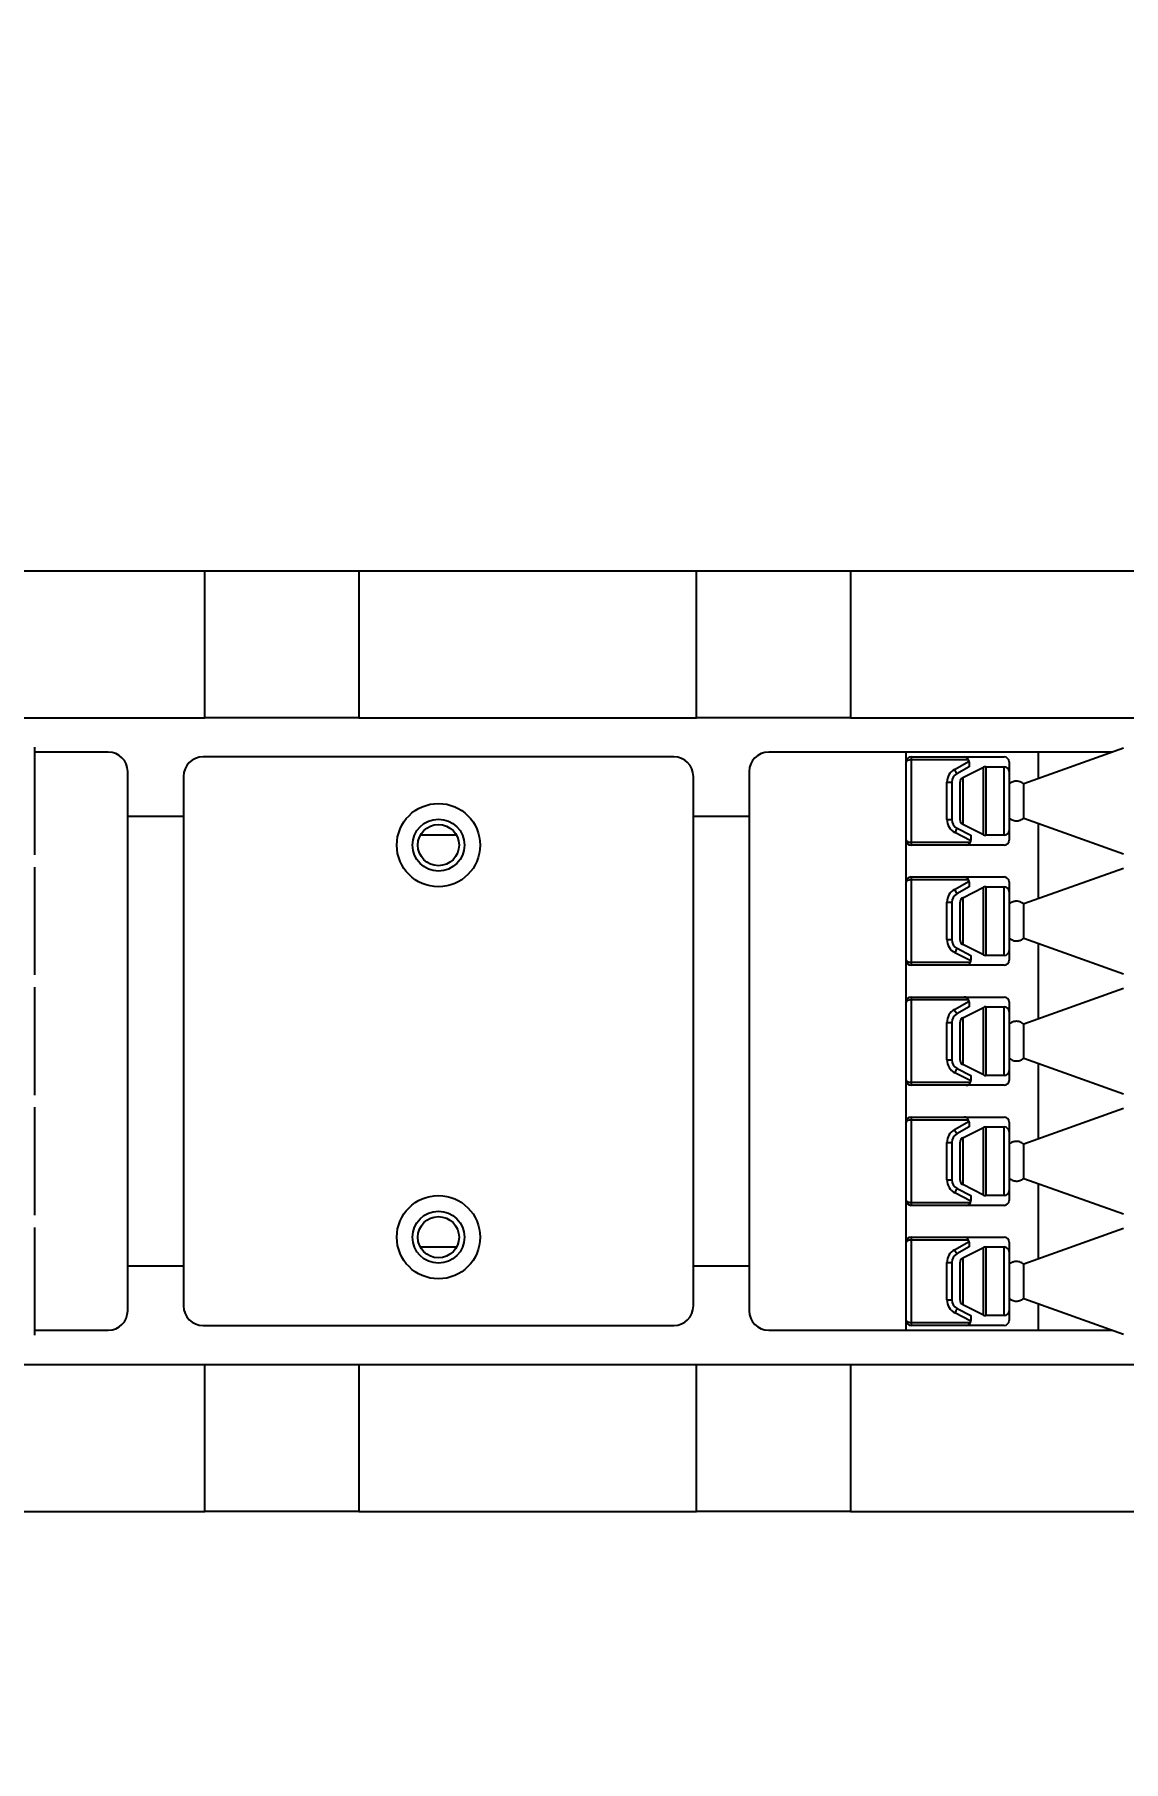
# Model space of a CAD drawing. Header units: millimetres. Extents: x 10 to 584, y 10 to 410.
# Drawn here: x 114.15 to 121.55, y 73.89 to 85.64 of the extents above; entities that cross this region are included whole.
import ezdxf

# ---------------------------------------------------------------- set-up
doc = ezdxf.new("R2010")
doc.units = ezdxf.units.MM
doc.layers.add('2', color=1, linetype='Continuous')
doc.styles.add('SLDTEXTSTYLE0', font='TXT', dxfattribs={"width": 0.7})
doc.dimstyles.new('SLDDIMSTYLE0', dxfattribs={"dimtxt": 3.5, "dimasz": 3.5, "dimexe": 0, "dimexo": 0.0625, "dimgap": 0.875, "dimtad": 1, "dimlfac": 15, "dimrnd": 1e-09, "dimzin": 12, "dimdsep": 46, "dimtxsty": 'SLDTEXTSTYLE0', "dimsah": 1, "dimcen": 0.09, "dimadec": 0, "dimazin": 3, "dimtfac": 1, "dimtofl": 0, "dimtmove": 0, "dimatfit": 3, "dimfxl": 0, "dimfrac": 2, "dimtolj": 1, "dimtzin": 12, "dimarcsym": 0})

# ---------------------------------------------------------------- blocks, each defined once
blk = doc.blocks.new('_D_4')
at = {"layer": '2', "color": 1}
for p, q in [((60.502, 83.127), (60.502, 126.127)), ((360.502, 85.627), (360.502, 126.127)), ((360.502, 125.127), (60.502, 125.127))]:
    blk.add_line(p, q, dxfattribs=at)
for points in [[(60.502, 125.127), (64.002, 124.588), (64.002, 125.665)], [(360.502, 125.127), (357.002, 125.665), (357.002, 124.588)]]:
    blk.add_solid(points, dxfattribs=at)
at = {"layer": '2', "color": 1, "insert": (204.071, 129.638), "char_height": 3.5, "attachment_point": 1, "style": 'SLDTEXTSTYLE0'}
blk.add_mtext('4500', dxfattribs=at)
blk = doc.blocks.new('_D_5')
at = {"layer": '2', "color": 1}
for p, q in [((167.935, 97.06), (43.502, 97.06)), ((44.502, 97.06), (44.502, 62.393)), ((167.502, 62.393), (43.502, 62.393))]:
    blk.add_line(p, q, dxfattribs=at)
for points in [[(44.502, 97.06), (43.963, 93.56), (45.04, 93.56)], [(44.502, 62.393), (45.04, 65.893), (43.963, 65.893)]]:
    blk.add_solid(points, dxfattribs=at)
at = {"layer": '2', "color": 1, "insert": (39.99, 75.359), "char_height": 3.5, "attachment_point": 1, "rotation": 90, "style": 'SLDTEXTSTYLE0'}
blk.add_mtext('520', dxfattribs=at)

msp = doc.modelspace()

# ---------------------------------------------------------------- linework, layer by layer
at = {"color": 7, "linetype": 'Continuous', "lineweight": 25}
for p, q in [((109.60182, 81.99332), (115.30705, 81.99332)), ((115.30705, 80.99332), (115.30705, 81.99332)), ((115.30705, 81.99332), (116.35301, 81.99332)), ((116.35301, 81.99332), (116.35301, 80.99332)), ((116.35301, 81.99332), (118.65064, 81.99332)), ((118.65064, 80.99332), (118.65064, 81.99332)), ((118.65064, 81.99332), (119.69659, 81.99332)), ((119.69659, 81.99332), (119.69659, 80.99332)), ((119.69659, 81.99332), (152.50182, 81.99332)), ((113.40182, 80.99332), (115.30705, 80.99332)), ((116.35301, 80.99332), (115.30705, 80.99332)), ((116.35301, 80.99332), (118.65064, 80.99332)), ((119.69659, 80.99332), (118.65064, 80.99332)), ((119.69659, 80.99332), (152.50182, 80.99332)), ((114.14894, 80.79332), (114.14894, 80.05998)), ((114.64894, 80.75998), (114.14894, 80.75998)), ((118.4956, 80.72665), (115.29561, 80.72665)), ((120.0756, 80.75998), (119.14227, 80.75998)), ((120.0756, 76.82665), (120.0756, 80.75998)), ((120.9756, 80.75998), (120.0756, 80.75998)), ((120.10893, 80.72665), (120.10893, 80.70665)), ((120.10893, 80.72665), (120.47036, 80.72665)), ((120.10893, 80.70665), (120.10893, 80.14665)), ((120.50091, 80.70665), (120.10893, 80.70665)), ((120.40368, 80.64147), (120.50334, 80.69813)), ((120.47036, 80.72665), (120.74227, 80.72665)), ((120.50369, 80.69332), (120.50334, 80.69813)), ((120.50369, 80.69332), (120.50369, 80.65998)), ((120.7756, 80.69332), (120.7756, 80.62665)), ((121.55329, 80.78535), (120.87561, 80.54332)), ((120.9756, 80.57903), (120.9756, 80.75998)), ((121.48227, 80.75998), (120.9756, 80.75998)), ((114.78228, 76.95998), (114.78228, 80.62665)), ((115.16227, 80.59332), (115.16227, 76.99332)), ((118.62894, 76.99332), (118.62894, 80.59332)), ((119.00893, 80.62665), (119.00893, 76.95998)), ((120.50369, 80.65998), (120.42015, 80.61249)), ((120.46069, 80.58586), (120.6019, 80.65647)), ((120.46069, 80.58586), (120.46069, 80.26744)), ((120.6019, 80.19684), (120.6019, 80.65647)), ((120.61681, 80.65998), (120.61681, 80.19332)), ((120.61681, 80.65998), (120.74227, 80.65998)), ((120.74227, 80.19332), (120.74227, 80.65998)), ((120.7756, 80.62665), (120.7756, 80.22665)), ((120.3531, 80.30075), (120.3531, 80.55453)), ((120.3531, 80.55453), (120.38643, 80.55453)), ((120.38643, 80.55453), (120.38643, 80.30075)), ((120.44227, 80.29725), (120.44227, 80.55605)), ((114.78228, 80.32332), (115.16227, 80.32332)), ((118.62894, 80.32332), (119.00893, 80.32332)), ((120.3531, 80.30075), (120.38643, 80.30075)), ((120.42272, 80.24141), (120.51669, 80.19332)), ((120.6019, 80.19684), (120.46069, 80.26744)), ((120.7756, 80.22665), (120.7756, 80.15998)), ((120.87561, 80.30998), (121.55329, 80.06796)), ((120.9756, 79.76236), (120.9756, 80.27427)), ((120.10893, 80.14665), (120.51391, 80.14665)), ((120.10893, 80.14665), (120.10893, 80.12665)), ((120.48336, 80.12665), (120.10893, 80.12665)), ((120.51645, 80.15599), (120.40754, 80.21174)), ((120.74227, 80.12665), (120.48336, 80.12665)), ((120.51645, 80.15599), (120.51669, 80.15998)), ((120.51669, 80.19332), (120.51669, 80.15998)), ((120.74227, 80.19332), (120.61681, 80.19332)), ((114.14894, 79.97665), (114.14894, 79.24332)), ((120.10893, 79.90999), (120.10893, 79.88999)), ((120.10893, 79.90999), (120.47036, 79.90999)), ((120.10893, 79.88999), (120.10893, 79.32998)), ((120.50091, 79.88999), (120.10893, 79.88999)), ((120.40368, 79.8248), (120.50334, 79.88146)), ((120.47036, 79.90999), (120.74227, 79.90999)), ((120.50369, 79.87665), (120.50334, 79.88146)), ((120.50369, 79.87665), (120.50369, 79.84332)), ((120.7756, 79.87665), (120.7756, 79.80998)), ((121.55329, 79.96868), (120.87561, 79.72665)), ((120.40368, 79.8248), (120.42015, 79.79582)), ((120.50369, 79.84332), (120.42015, 79.79582)), ((120.46069, 79.7692), (120.6019, 79.8398)), ((120.46069, 79.7692), (120.46069, 79.45077)), ((120.6019, 79.38017), (120.6019, 79.8398)), ((120.61681, 79.84332), (120.61681, 79.37665)), ((120.61681, 79.84332), (120.74227, 79.84332)), ((120.74227, 79.37665), (120.74227, 79.84332)), ((120.7756, 79.80998), (120.7756, 79.40999)), ((120.3531, 79.48409), (120.3531, 79.73787)), ((120.3531, 79.73787), (120.38643, 79.73787)), ((120.38643, 79.73787), (120.38643, 79.48409)), ((120.44227, 79.48059), (120.44227, 79.73938)), ((120.3531, 79.48409), (120.38643, 79.48409)), ((120.42272, 79.42474), (120.51669, 79.37665)), ((120.6019, 79.38017), (120.46069, 79.45077)), ((120.7756, 79.40999), (120.7756, 79.34332)), ((120.87561, 79.49332), (121.55329, 79.25129)), ((120.9756, 78.9457), (120.9756, 79.4576)), ((120.10893, 79.32998), (120.51391, 79.32998)), ((120.10893, 79.32998), (120.10893, 79.30999)), ((120.48336, 79.30999), (120.10893, 79.30999)), ((120.51645, 79.33933), (120.40754, 79.39507)), ((120.74227, 79.30999), (120.48336, 79.30999)), ((120.51645, 79.33933), (120.51669, 79.34332)), ((120.51669, 79.37665), (120.51669, 79.34332)), ((120.74227, 79.37665), (120.61681, 79.37665)), ((114.14894, 79.15998), (114.14894, 78.42665)), ((120.10893, 79.09332), (120.10893, 79.07332)), ((120.10893, 79.09332), (120.47036, 79.09332)), ((120.50091, 79.07332), (120.10893, 79.07332)), ((120.10893, 79.07332), (120.10893, 78.51332)), ((120.40368, 79.00813), (120.50334, 79.0648)), ((120.47036, 79.09332), (120.74227, 79.09332)), ((120.50369, 79.05998), (120.50334, 79.0648)), ((120.50369, 79.05998), (120.50369, 79.02665)), ((120.7756, 79.05998), (120.7756, 78.99332)), ((121.55329, 79.15201), (120.87561, 78.90998)), ((120.50369, 79.02665), (120.42015, 78.97916)), ((120.46069, 78.95253), (120.6019, 79.02313)), ((120.46069, 78.95253), (120.46069, 78.6341)), ((120.6019, 78.5635), (120.6019, 79.02313)), ((120.61681, 79.02665), (120.61681, 78.55998)), ((120.61681, 79.02665), (120.74227, 79.02665)), ((120.74227, 78.55998), (120.74227, 79.02665)), ((120.7756, 78.99332), (120.7756, 78.59332)), ((120.3531, 78.66742), (120.3531, 78.9212)), ((120.3531, 78.9212), (120.38643, 78.9212)), ((120.38643, 78.9212), (120.38643, 78.66742)), ((120.44227, 78.66392), (120.44227, 78.92272)), ((120.3531, 78.66742), (120.38643, 78.66742)), ((120.42272, 78.60808), (120.51669, 78.55998)), ((120.6019, 78.5635), (120.46069, 78.6341)), ((120.7756, 78.59332), (120.7756, 78.52665)), ((120.87561, 78.67665), (121.55329, 78.43462)), ((120.9756, 78.12903), (120.9756, 78.64093)), ((120.10893, 78.51332), (120.51391, 78.51332)), ((120.10893, 78.51332), (120.10893, 78.49332)), ((120.48336, 78.49332), (120.10893, 78.49332)), ((120.51645, 78.52266), (120.40754, 78.5784)), ((120.74227, 78.49332), (120.48336, 78.49332)), ((120.51645, 78.52266), (120.51669, 78.52665)), ((120.51669, 78.55998), (120.51669, 78.52665)), ((120.74227, 78.55998), (120.61681, 78.55998)), ((114.14894, 78.34332), (114.14894, 77.60999)), ((120.10893, 78.27665), (120.10893, 78.25665)), ((120.10893, 78.27665), (120.47036, 78.27665)), ((120.10893, 78.25665), (120.10893, 77.69665)), ((120.50091, 78.25665), (120.10893, 78.25665)), ((120.40368, 78.19146), (120.50334, 78.24813)), ((120.47036, 78.27665), (120.74227, 78.27665)), ((120.50369, 78.24332), (120.50334, 78.24813)), ((120.50369, 78.24332), (120.50369, 78.20999)), ((120.7756, 78.24332), (120.7756, 78.17665)), ((121.55329, 78.33535), (120.87561, 78.09332)), ((120.50369, 78.20999), (120.42015, 78.16249)), ((120.46069, 78.13586), (120.6019, 78.20646)), ((120.46069, 78.13586), (120.46069, 77.81744)), ((120.6019, 77.74684), (120.6019, 78.20646)), ((120.61681, 78.20999), (120.61681, 77.74332)), ((120.61681, 78.20999), (120.74227, 78.20999)), ((120.74227, 77.74332), (120.74227, 78.20999)), ((120.7756, 78.17665), (120.7756, 77.77665)), ((120.3531, 77.85076), (120.3531, 78.10453)), ((120.3531, 78.10453), (120.38643, 78.10453)), ((120.38643, 78.10453), (120.38643, 77.85076)), ((120.44227, 77.84725), (120.44227, 78.10605)), ((120.3531, 77.85076), (120.38643, 77.85076)), ((120.51645, 77.706), (120.40754, 77.76173)), ((120.42272, 77.79141), (120.51669, 77.74332)), ((120.6019, 77.74684), (120.46069, 77.81744)), ((120.7756, 77.77665), (120.7756, 77.70999)), ((120.87561, 77.85998), (121.55329, 77.61796)), ((120.9756, 77.31236), (120.9756, 77.82427)), ((120.10893, 77.69665), (120.51391, 77.69665)), ((120.10893, 77.69665), (120.10893, 77.67665)), ((120.48336, 77.67665), (120.10893, 77.67665)), ((120.74227, 77.67665), (120.48336, 77.67665)), ((120.51645, 77.706), (120.51669, 77.70999)), ((120.51669, 77.74332), (120.51669, 77.70999)), ((120.74227, 77.74332), (120.61681, 77.74332)), ((114.14894, 77.52665), (114.14894, 76.79332)), ((120.10893, 77.45998), (120.10893, 77.43998)), ((120.10893, 77.45998), (120.47036, 77.45998)), ((120.10893, 77.43998), (120.10893, 76.87998)), ((120.50091, 77.43998), (120.10893, 77.43998)), ((120.40368, 77.3748), (120.50334, 77.43146)), ((120.47036, 77.45998), (120.74227, 77.45998)), ((120.50369, 77.42665), (120.50334, 77.43146)), ((120.50369, 77.42665), (120.50369, 77.39332)), ((120.7756, 77.42665), (120.7756, 77.35998)), ((121.55329, 77.51868), (120.87561, 77.27665)), ((120.3531, 77.03409), (120.3531, 77.28787)), ((120.3531, 77.28787), (120.38643, 77.28787)), ((120.38643, 77.28787), (120.38643, 77.03409)), ((120.50369, 77.39332), (120.42015, 77.34582)), ((120.44227, 77.03058), (120.44227, 77.28938)), ((120.46069, 77.3192), (120.6019, 77.3898)), ((120.46069, 77.3192), (120.46069, 77.00077)), ((120.6019, 76.93017), (120.6019, 77.3898)), ((120.61681, 77.39332), (120.61681, 76.92665)), ((120.61681, 77.39332), (120.74227, 77.39332)), ((120.74227, 76.92665), (120.74227, 77.39332)), ((120.7756, 77.35998), (120.7756, 76.95998)), ((115.16227, 77.26332), (114.78228, 77.26332)), ((119.00893, 77.26332), (118.62894, 77.26332)), ((120.3531, 77.03409), (120.38643, 77.03409)), ((120.51645, 76.88933), (120.40754, 76.94507)), ((120.42272, 76.97474), (120.51669, 76.92665)), ((120.6019, 76.93017), (120.46069, 77.00077)), ((120.7756, 76.95998), (120.7756, 76.89332)), ((120.87561, 77.04332), (121.55329, 76.80129)), ((120.9756, 76.82665), (120.9756, 77.0076)), ((114.14894, 76.82665), (114.64894, 76.82665)), ((115.29561, 76.85998), (118.4956, 76.85998)), ((119.14227, 76.82665), (120.0756, 76.82665)), ((120.0756, 76.82665), (120.9756, 76.82665)), ((120.10893, 76.87998), (120.51391, 76.87998)), ((120.10893, 76.87998), (120.10893, 76.85998)), ((120.48336, 76.85998), (120.10893, 76.85998)), ((120.74227, 76.85998), (120.48336, 76.85998)), ((120.51645, 76.88933), (120.51669, 76.89332)), ((120.51669, 76.92665), (120.51669, 76.89332)), ((120.74227, 76.92665), (120.61681, 76.92665)), ((120.9756, 76.82665), (121.48227, 76.82665)), ((113.40182, 76.59332), (115.30705, 76.59332)), ((115.30705, 75.59332), (115.30705, 76.59332)), ((115.30705, 76.59332), (116.35301, 76.59332)), ((116.35301, 76.59332), (116.35301, 75.59332)), ((116.35301, 76.59332), (118.65064, 76.59332)), ((118.65064, 75.59332), (118.65064, 76.59332)), ((118.65064, 76.59332), (119.69659, 76.59332)), ((119.69659, 76.59332), (119.69659, 75.59332)), ((119.69659, 76.59332), (152.50182, 76.59332)), ((109.60182, 75.59332), (115.30705, 75.59332)), ((116.35301, 75.59332), (115.30705, 75.59332)), ((116.35301, 75.59332), (118.65064, 75.59332)), ((119.69659, 75.59332), (118.65064, 75.59332)), ((119.69659, 75.59332), (152.50182, 75.59332))]:
    msp.add_line(p, q, dxfattribs=at)
for centre, radius in [((116.89561, 80.12665), 0.28333), ((116.89561, 80.12665), 0.17667), ((116.89561, 80.12665), 0.14), ((116.89561, 77.45998), 0.28333), ((116.89561, 77.45998), 0.17667), ((116.89561, 77.45998), 0.14)]:
    msp.add_circle(centre, radius, dxfattribs=at)
for centre, radius, start, end in [((114.64894, 80.62665), 0.13333, 0, 90), ((115.29561, 80.59332), 0.13333, 90, 180), ((118.49561, 80.59332), 0.13333, 0, 90), ((119.14227, 80.62665), 0.13333, 90, 180), ((120.10894, 80.69332), 0.03333, 90, 180), ((120.47036, 80.69332), 0.03333, 23.578178, 90), ((120.47036, 80.69332), 0.03333, 8.300777, 23.578178), ((120.74227, 80.69332), 0.03333, 0, 90), ((120.4531, 80.55453), 0.1, 119.620414, 180), ((120.4531, 80.55453), 0.06667, 119.620414, 180), ((114.6684, 77.36342), 6.60599, 29.461389, 29.750482), ((120.47561, 80.55605), 0.03333, 116.565051, 180), ((120.61681, 80.62665), 0.03333, 90, 116.565051), ((120.74227, 80.62665), 0.03333, 0, 90), ((120.4531, 80.30075), 0.1, 180, 242.896104), ((120.4531, 80.30075), 0.06667, 180, 242.896104), ((111.05064, 85.01666), 10.51851, 332.818756, 333.000321), ((120.47561, 80.29725), 0.03333, 180, 243.434949), ((120.74227, 80.22665), 0.03333, 270, 0), ((120.10894, 80.15998), 0.03333, 180, 270), ((120.48336, 80.15998), 0.03333, 270, 336.421822), ((120.48336, 80.15998), 0.03333, 336.421822, 353.125965), ((120.61681, 80.22665), 0.03333, 243.434949, 270), ((120.74227, 80.15998), 0.03333, 270, 0), ((120.10894, 79.87665), 0.03333, 90, 180), ((120.47036, 79.87665), 0.03333, 23.578178, 90), ((120.47036, 79.87665), 0.03333, 8.300777, 23.578178), ((120.74227, 79.87665), 0.03333, 0, 90), ((120.4531, 79.73787), 0.1, 119.620414, 180), ((120.4531, 79.73787), 0.06667, 119.620414, 180), ((120.47561, 79.73938), 0.03333, 116.565051, 180), ((120.61681, 79.80998), 0.03333, 90, 116.565051), ((120.74227, 79.80998), 0.03333, 0, 90), ((120.4531, 79.48409), 0.1, 180, 242.896104), ((120.4531, 79.48409), 0.06667, 180, 242.896104), ((111.05064, 84.19999), 10.51851, 332.818756, 333.000321), ((120.47561, 79.48059), 0.03333, 180, 243.434949), ((120.74227, 79.40998), 0.03333, 270, 0), ((120.10894, 79.34332), 0.03333, 180, 270), ((120.48336, 79.34332), 0.03333, 270, 336.421822), ((120.48336, 79.34332), 0.03333, 336.421822, 353.125965), ((120.61681, 79.40998), 0.03333, 243.434949, 270), ((120.74227, 79.34332), 0.03333, 270, 0), ((120.10894, 79.05998), 0.03333, 90, 180), ((120.47036, 79.05998), 0.03333, 23.578178, 90), ((120.47036, 79.05998), 0.03333, 8.300777, 23.578178), ((120.74227, 79.05998), 0.03333, 0, 90), ((120.4531, 78.9212), 0.1, 119.620414, 180), ((120.4531, 78.9212), 0.06667, 119.620414, 180), ((112.70787, 74.61548), 8.8612, 29.501562, 29.717058), ((120.47561, 78.92272), 0.03333, 116.565051, 180), ((120.61681, 78.99332), 0.03333, 90, 116.565051), ((120.74227, 78.99332), 0.03333, 0, 90), ((120.4531, 78.66742), 0.1, 180, 242.896104), ((120.4531, 78.66742), 0.06667, 180, 242.896104), ((110.47632, 83.6771), 11.1636, 332.824002, 332.995075), ((120.47561, 78.66392), 0.03333, 180, 243.434949), ((120.74227, 78.59332), 0.03333, 270, 0), ((120.10894, 78.52665), 0.03333, 180, 270), ((120.48336, 78.52665), 0.03333, 270, 336.421822), ((120.48336, 78.52665), 0.03333, 336.421822, 353.125965), ((120.61681, 78.59332), 0.03333, 243.434949, 270), ((120.74227, 78.52665), 0.03333, 270, 0), ((120.10894, 78.24332), 0.03333, 90, 180), ((120.47036, 78.24332), 0.03333, 23.578178, 90), ((120.47036, 78.24332), 0.03333, 8.300777, 23.578178), ((120.74227, 78.24332), 0.03333, 0, 90), ((120.4531, 78.10453), 0.1, 119.620414, 180), ((120.4531, 78.10453), 0.06667, 119.620414, 180), ((114.94102, 75.0679), 6.29264, 29.457581, 29.761039), ((120.47561, 78.10605), 0.03333, 116.565051, 180), ((120.61681, 78.17665), 0.03333, 90, 116.565051), ((120.74227, 78.17665), 0.03333, 0, 90), ((120.4531, 77.85075), 0.1, 180, 242.896104), ((120.4531, 77.85075), 0.06667, 180, 242.896104), ((110.47632, 82.86043), 11.1636, 332.824002, 332.995075), ((120.47561, 77.84725), 0.03333, 180, 243.434949), ((120.74227, 77.77665), 0.03333, 270, 0), ((120.10894, 77.70998), 0.03333, 180, 270), ((120.48336, 77.70998), 0.03333, 270, 336.421822), ((120.48336, 77.70998), 0.03333, 336.421822, 353.125965), ((120.61681, 77.77665), 0.03333, 243.434949, 270), ((120.74227, 77.70998), 0.03333, 270, 0), ((120.10894, 77.42665), 0.03333, 90, 180), ((120.47036, 77.42665), 0.03333, 23.578178, 90), ((120.47036, 77.42665), 0.03333, 8.300777, 23.578178), ((120.74227, 77.42665), 0.03333, 0, 90), ((120.4531, 77.28787), 0.1, 119.620414, 180), ((120.4531, 77.28787), 0.06667, 119.620414, 180), ((114.94102, 74.25123), 6.29264, 29.457581, 29.761039), ((120.47561, 77.28938), 0.03333, 116.565051, 180), ((120.61681, 77.35998), 0.03333, 90, 116.565051), ((120.74227, 77.35998), 0.03333, 0, 90), ((114.64894, 76.95998), 0.13333, 270, 0), ((115.29561, 76.99332), 0.13333, 180, 270), ((118.49561, 76.99332), 0.13333, 270, 0), ((119.14227, 76.95998), 0.13333, 180, 270), ((120.4531, 77.03409), 0.1, 180, 242.896104), ((120.4531, 77.03409), 0.06667, 180, 242.896104), ((111.16615, 81.69154), 10.38905, 332.814524, 332.998331), ((120.47561, 77.03059), 0.03333, 180, 243.434949), ((120.74227, 76.95998), 0.03333, 270, 0), ((120.10894, 76.89332), 0.03333, 180, 270), ((120.48336, 76.89332), 0.03333, 270, 336.421822), ((120.48336, 76.89332), 0.03333, 336.421822, 353.125965), ((120.61681, 76.95998), 0.03333, 243.434949, 270), ((120.74227, 76.89332), 0.03333, 270, 0)]:
    msp.add_arc(centre, radius, start, end, dxfattribs=at)
for centre, start_param, end_param in [((120.10894, 80.69284), 1.57079633, 3.14159265), ((120.10894, 80.16046), 3.14159265, 4.71238898), ((120.10894, 79.87618), 1.57079633, 3.14159265), ((120.10894, 79.34379), 3.14159265, 4.71238898), ((120.10894, 79.05951), 1.57079633, 3.14159265), ((120.10894, 78.52712), 3.14159265, 4.71238898), ((120.10894, 78.24284), 1.57079633, 3.14159265), ((120.10894, 77.71046), 3.14159265, 4.71238898), ((120.10894, 77.42618), 1.57079633, 3.14159265), ((120.10894, 76.89379), 3.14159265, 4.71238898)]:
    msp.add_ellipse(centre, major_axis=(0.03333, 0), ratio=0.41421356, start_param=start_param, end_param=end_param, dxfattribs=at)
for points, knots in [([(120.87561, 80.54332), (120.86667, 80.549), (120.84973, 80.55979), (120.8215, 80.56296), (120.79639, 80.55666), (120.78278, 80.54793), (120.7756, 80.54332)], [0, 0, 0, 0, 0.29160031, 0.55272412, 0.76368933, 1, 1, 1, 1]), ([(120.87561, 80.30998), (120.87561, 80.31174), (120.87561, 80.31525), (120.87561, 80.34223), (120.87561, 80.38078), (120.87561, 80.42669), (120.87561, 80.47236), (120.87561, 80.51164), (120.87561, 80.53595), (120.87561, 80.54611), (120.87561, 80.54331), (120.87561, 80.5433)], [0, 0, 0, 0, 0.12497057, 0.24993828, 0.37491696, 0.49988057, 0.62485488, 0.74982449, 0.87479221, 0.99976277, 1, 1, 1, 1]), ([(120.7756, 80.30998), (120.78469, 80.3043), (120.80184, 80.29358), (120.83014, 80.29033), (120.85515, 80.29661), (120.86855, 80.30537), (120.87561, 80.30998)], [0, 0, 0, 0, 0.295243818, 0.557104452, 0.766633285, 1, 1, 1, 1]), ([(117.01871, 80.19332), (117.01323, 80.19332), (116.98689, 80.19332), (116.94685, 80.19332), (116.89348, 80.19332), (116.83585, 80.19332), (116.79758, 80.19332), (116.7725, 80.19332)], [0, 0, 0, 0, 0.07038324, 0.33845631, 0.50751877, 0.67733767, 1, 1, 1, 1]), ([(120.87561, 79.72665), (120.86667, 79.73234), (120.84973, 79.74312), (120.8215, 79.74629), (120.79639, 79.73999), (120.78278, 79.73126), (120.7756, 79.72665)], [0, 0, 0, 0, 0.29160031, 0.55272412, 0.76368933, 1, 1, 1, 1]), ([(120.87561, 79.49332), (120.87561, 79.49507), (120.87561, 79.49858), (120.87561, 79.52556), (120.87561, 79.56411), (120.87561, 79.61002), (120.87561, 79.6557), (120.87561, 79.69497), (120.87561, 79.71928), (120.87561, 79.72944), (120.87561, 79.72664), (120.87561, 79.72663)], [0, 0, 0, 0, 0.12497094, 0.24994509, 0.37491508, 0.49987907, 0.62485376, 0.74982374, 0.87479183, 0.99976277, 1, 1, 1, 1]), ([(120.7756, 79.49332), (120.78469, 79.48764), (120.80184, 79.47691), (120.83014, 79.47366), (120.85515, 79.47994), (120.86855, 79.4887), (120.87561, 79.49332)], [0, 0, 0, 0, 0.295243818, 0.557104452, 0.766633285, 1, 1, 1, 1]), ([(120.87561, 78.90998), (120.86667, 78.91567), (120.84973, 78.92645), (120.8215, 78.92963), (120.79639, 78.92333), (120.78278, 78.9146), (120.7756, 78.90998)], [0, 0, 0, 0, 0.29160031, 0.55272412, 0.76368933, 1, 1, 1, 1]), ([(120.87561, 78.67665), (120.87561, 78.6784), (120.87561, 78.68191), (120.87561, 78.7089), (120.87561, 78.74744), (120.87561, 78.79336), (120.87561, 78.83903), (120.87561, 78.87831), (120.87561, 78.90262), (120.87561, 78.91277), (120.87561, 78.90997), (120.87561, 78.90997)], [0, 0, 0, 0, 0.12497045, 0.24994411, 0.3749136, 0.4998771, 0.6248513, 0.74982079, 0.87479445, 0.99976277, 1, 1, 1, 1]), ([(120.7756, 78.67665), (120.78469, 78.67097), (120.80184, 78.66025), (120.83014, 78.65699), (120.85515, 78.66327), (120.86855, 78.67203), (120.87561, 78.67665)], [0, 0, 0, 0, 0.295243818, 0.557104452, 0.766633285, 1, 1, 1, 1]), ([(120.87561, 78.09332), (120.86667, 78.09901), (120.84973, 78.10978), (120.8215, 78.11296), (120.79639, 78.10667), (120.78278, 78.09793), (120.7756, 78.09332)], [0, 0, 0, 0, 0.291590671, 0.552721296, 0.763683167, 1, 1, 1, 1]), ([(120.87561, 77.85998), (120.87561, 77.86174), (120.87561, 77.86524), (120.87561, 77.89223), (120.87561, 77.93078), (120.87561, 77.9767), (120.87561, 78.02234), (120.87561, 78.06172), (120.87561, 78.08565), (120.87561, 78.09677), (120.87561, 78.09331), (120.87561, 78.0933)], [0, 0, 0, 0, 0.1249699, 0.24994302, 0.37491196, 0.49987491, 0.62484856, 0.74981751, 0.87479062, 0.99976053, 1, 1, 1, 1]), ([(120.7756, 77.85998), (120.78469, 77.8543), (120.80184, 77.84358), (120.83014, 77.84033), (120.85515, 77.8466), (120.86855, 77.85537), (120.87561, 77.85998)], [0, 0, 0, 0, 0.295243818, 0.557104452, 0.766633285, 1, 1, 1, 1]), ([(116.7725, 77.39332), (116.77798, 77.39332), (116.80432, 77.39332), (116.84437, 77.39332), (116.89773, 77.39332), (116.95536, 77.39332), (116.99363, 77.39332), (117.01871, 77.39332)], [0, 0, 0, 0, 0.07038324, 0.33845631, 0.50751877, 0.67733767, 1, 1, 1, 1]), ([(120.87561, 77.27665), (120.86667, 77.28234), (120.84973, 77.29312), (120.8215, 77.29629), (120.79639, 77.29), (120.78278, 77.28127), (120.7756, 77.27665)], [0, 0, 0, 0, 0.291590671, 0.552721296, 0.763683167, 1, 1, 1, 1]), ([(120.87561, 77.04332), (120.87561, 77.04507), (120.87561, 77.04858), (120.87561, 77.07556), (120.87561, 77.11411), (120.87561, 77.16003), (120.87561, 77.20567), (120.87561, 77.24506), (120.87561, 77.26898), (120.87561, 77.28011), (120.87561, 77.27664), (120.87561, 77.27663)], [0, 0, 0, 0, 0.1249699, 0.24994302, 0.37491196, 0.49988561, 0.62484856, 0.74981751, 0.87479062, 0.99976053, 1, 1, 1, 1]), ([(120.7756, 77.04332), (120.78469, 77.03763), (120.80184, 77.02691), (120.83014, 77.02366), (120.85515, 77.02994), (120.86855, 77.0387), (120.87561, 77.04332)], [0, 0, 0, 0, 0.2952466, 0.55710971, 0.76664942, 1, 1, 1, 1])]:
    msp.add_open_spline(points, degree=3, knots=knots, dxfattribs=at)

# ---------------------------------------------------------------- dimensions: what is measured, and where the dimension line sits
at = {"layer": '2', "color": 1}
for base, p1, p2, angle, picture, middle in [((60.50183, 125.12665), (360.50159, 84.62665), (60.50183, 82.12665), 0, '_D_4', (209.89448, 125.12665)), ((44.50183, 62.39332), (168.93516, 97.05998), (168.50183, 62.39332), 90, '_D_5', (44.50183, 79.72665))]:
    dim = msp.add_linear_dim(base=base, p1=p1, p2=p2, angle=angle, dimstyle='SLDDIMSTYLE0', dxfattribs=at)
    dim.commit()
    dim.dimension.update_dxf_attribs({"geometry": picture, "text_midpoint": middle, "dimtype": 160})

doc.saveas('drawing.dxf')
